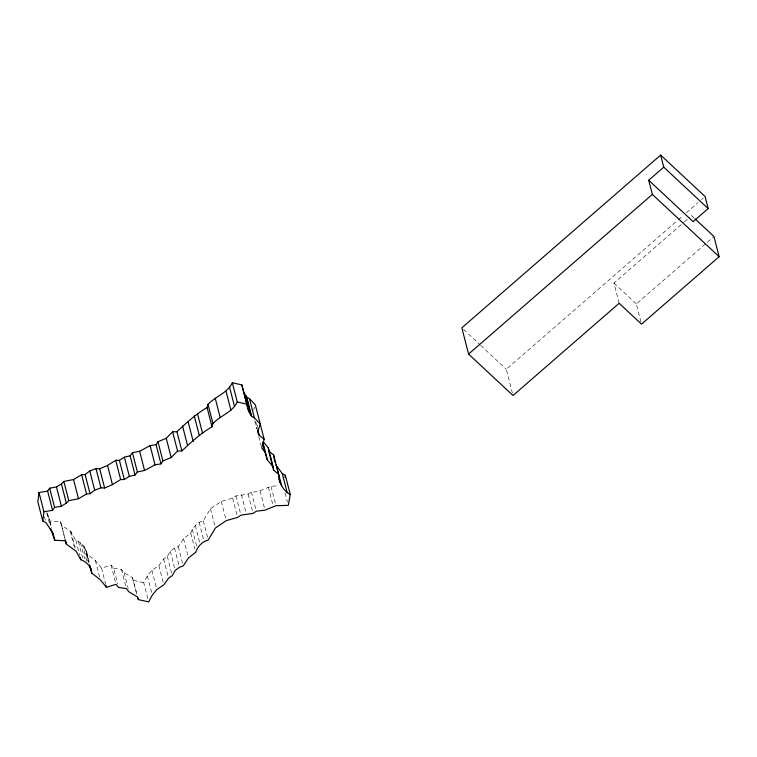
<?xml version="1.0" encoding="UTF-8"?>
<svg xmlns="http://www.w3.org/2000/svg" width="757" height="757" viewBox="0 0 757 757"><rect width="100%" height="100%" fill="white"/><g stroke="black" fill="none" stroke-linecap="round" stroke-linejoin="round"><path stroke-width="0.57" stroke-dasharray="3.79 2.84" d="M256.718 428.689L257.986 424.412M253.699 409.897L254.664 406.84M147.804 598.513L143.735 582.682L147.35 575.859L151.911 570.343L158.894 565.593L163.626 558.959L167.306 556.452L170.259 551.247L174.498 548.03L178.302 546.705L183.525 538.691L190.745 533.127C192.656 527.355 197.303 522.311 203.292 520.778L210.474 508.77L221.318 501.399L232.673 498.201L236.014 495.92L248.116 494.189L251.362 491.984C261.26 492.769 268.811 484.215 278.869 486.278M512.423 393.224L506.272 369.255L677.439 220.533M678.329 219.757L682.786 215.887M686.353 212.783L697.945 202.715M701.512 199.621L703.291 198.069M619.141 303.292L613.955 283.08L683.552 222.605M684.442 221.829L689.797 217.174M640.942 321.905L636.334 303.945L713.965 236.496M46.934 512.754L49.858 521.015L60.503 521.601L61.449 524.97L71.13 531.982L75.889 540.507C81.633 542.409 86.43 547.699 86.762 553.859L95.382 560.549L101.542 568.129L111.08 565.063L113.626 568.185L117.685 584.016M113.626 568.185L121.423 569.378L124.12 572.699L132.437 577.629L136.856 593.923M133.374 580.364L143.735 582.682M694.169 218.035L691.586 215.622L692.362 218.641M613.955 283.08L636.334 303.945M463.549 329.427L479.787 344.558M480.638 345.353L506.272 369.255M285.086 492.958L287.405 502.005M255.724 421.706L257.465 428.49M254.768 420.864L256.793 428.774M258.743 436.609L261.07 445.655M271.044 486.458L275.69 504.541M268.347 487.167L272.993 505.26M260.096 490.952L264.448 507.909M251.362 491.984L256.008 510.067M248.116 494.189L252.762 512.281M241.445 494.728L246.091 512.82M236.014 495.92L240.66 514.012M232.673 498.201L237.026 515.157M221.318 501.399L225.965 519.482M210.474 508.77L214.827 525.737M203.292 520.778L207.938 538.861M199.157 522.339L203.803 540.432M195.287 525.509L199.649 542.466M192.325 529.38L196.678 546.336M190.745 533.127L194.814 548.957M183.525 538.691L188.171 556.783M178.302 546.705L182.664 563.672M174.498 548.03L179.144 566.122M170.259 551.247L174.612 568.204M167.306 556.452L171.669 573.418M163.626 558.959L167.978 575.926M158.894 565.593L163.247 582.549M151.911 570.343L156.273 587.3M147.35 575.859L151.703 592.826M132.437 577.629L136.79 594.595M124.12 572.699L128.188 588.53M121.423 569.378L125.776 586.334M111.08 565.063L115.717 583.155M101.542 568.129L105.611 583.95M95.382 560.549L99.735 577.515M86.553 551.569L89.458 562.877M86.762 553.859L88.796 561.77M85.446 548.929L88.929 562.498M84.282 546.724L88.342 562.555M82.522 544.567L86.875 561.533M80.554 542.92L84.623 558.742M78.454 541.615L83.1 559.707M75.889 540.507L79.665 555.203M71.13 531.982L75.198 547.803M70.108 530.723L74.46 547.68M61.449 524.97L64.932 538.539M60.503 521.601L64.856 538.558M49.858 521.015L51.608 527.799M48.306 515.668L51.495 528.112M46.773 512.905L49.962 525.339M44.445 516.861L45.316 520.248"/><path stroke-width="1.14" d="M290.281 494.529C283.061 490.602 278.708 482.436 278.595 474.289L273.627 470.173L273.249 467.126L267.41 459.953L264.761 451.74L261.648 447.917L264.193 439.344L259.206 435.275L257.673 432.162L260.247 424.024L254.409 417.921L251.551 416.208L248.788 411.685L241.814 384.868L232.333 382.768C227.412 393.12 215.537 396.327 208.033 404.304L207.096 407.55C195.817 414.174 186.402 422.841 176.939 431.698L172.615 431.802L166.266 438.312L157.967 441.7L156.046 444.652L150.113 445.627L139.629 451.257L132.437 452.714L130.119 455.809L124.403 457.171L119.388 460.322L115.726 460.322L107.532 465.423L99.687 468.772L96.007 468.64L89.771 470.958L85.106 474.497L81.614 474.705L73.552 479.541L63.843 481.433L61.412 483.922L56.472 486.959L49.659 488.17L47.625 491.113L39.014 492.523L37.85 501.863L42.789 521.081L45.893 522.51L51.41 530.998L54.797 540.233L65.443 540.82L66.379 544.188L76.069 551.2L80.829 559.726C86.572 561.628 91.37 566.917 91.701 573.077L100.312 579.767L106.482 587.347L116.01 584.281L118.556 587.404L126.353 588.596L129.059 591.917L137.377 596.857L138.313 599.582L148.675 601.91L152.28 595.087L156.85 589.561L163.834 584.811L168.556 578.187L172.246 575.68L175.189 570.466L179.437 567.248L183.241 565.933L188.455 557.909L195.685 552.355C197.596 546.573 202.242 541.529 208.232 539.996L215.414 527.998L226.258 520.617L237.603 517.419L240.953 515.139L253.056 513.407L256.301 511.202L265.026 510.171L275.974 505.676L288.275 505.392L290.281 494.529L285.342 475.311L282.257 473.513L275.841 464.912M42.789 521.081L43.944 511.741L39.014 492.523M284.944 477.478L285.342 475.311M43.944 511.741L52.555 510.332L54.599 507.398L61.402 506.178L66.342 503.14L68.783 500.651L78.482 498.759L86.544 493.924L90.045 493.715L94.701 490.176L100.936 487.858L104.627 487.991L112.471 484.641L120.656 479.541L124.328 479.541L129.333 476.39L135.049 475.036L137.377 471.933L144.568 470.476L155.053 464.855L160.976 463.871L162.906 460.918L171.196 457.531L177.554 451.021L181.879 450.917C191.341 442.06 200.756 433.392 212.026 426.768L212.963 423.523L208.033 404.304M212.963 423.523C220.467 415.546 232.342 412.338 237.272 401.986L232.333 382.768M660.643 155.09L663.747 167.165L648.702 180.232L693.138 221.659L708.173 208.591L705.079 196.517L660.643 155.09L461.846 327.828L468.583 354.077L513.009 395.504L619.141 303.292L641.52 324.157L719.15 256.699L713.965 236.496L695.03 218.839M468.583 354.077L652.345 194.407L648.702 180.232M237.272 401.986L246.744 404.087L248.788 411.685M243.858 392.467L246.621 396.99L249.479 398.702L255.308 404.806L264.193 439.344M263.209 441.634L268.309 447.898L268.697 450.954L273.665 455.071L278.595 474.289M663.747 167.165L708.173 208.591M652.345 194.407L719.15 256.699M282.257 473.513L287.196 492.731M276.731 466.719L281.67 485.937M279.011 478.926L279.882 482.323M268.309 447.898L273.249 467.126M268.697 450.954L273.627 470.173M263.058 442.996L267.41 459.953M262.442 442.694L264.761 451.74M257.758 429.616L259.206 435.275M249.479 398.702L254.409 417.921M246.621 396.99L251.551 416.208M246.195 395.826L251.135 415.054M241.814 384.868L246.744 404.087M229.551 387.092L234.481 406.31M226.002 391.104L230.942 410.322M215.234 398.21L220.173 417.429M207.096 407.55L212.026 426.768M197.596 414.013L202.526 433.231M194.256 415.82L199.186 435.038M188.238 422.132L193.177 441.359M182.551 426.002L187.49 445.22M176.939 431.698L181.879 450.917M172.615 431.802L177.554 451.021M166.266 438.312L171.196 457.531M157.967 441.7L162.906 460.918M156.046 444.652L160.976 463.871M150.113 445.627L155.053 464.855M139.629 451.257L144.568 470.476M132.437 452.714L137.377 471.933M130.119 455.809L135.049 475.036M124.403 457.171L129.333 476.39M119.388 460.322L124.328 479.541M115.726 460.322L120.656 479.541M107.532 465.423L112.471 484.641M137.727 597.32L138.313 599.582M99.687 468.772L104.627 487.991M96.007 468.64L100.936 487.858M89.771 470.958L94.701 490.176M85.106 474.497L90.045 493.715M81.614 474.705L86.544 493.924M105.895 585.085L106.482 587.347M73.552 479.541L78.482 498.759M90.916 568.526L91.493 570.787M89.96 566.293L91.701 573.077M89.515 564.76L90.386 568.147M63.843 481.433L68.783 500.651M61.412 483.922L66.342 503.14M80.251 557.464L80.829 559.726M56.472 486.959L61.402 506.178M65.225 539.665L66.379 544.188M49.659 488.17L54.599 507.398M47.625 491.113L52.555 510.332M53.056 533.448L54.797 540.233M52.365 531.499L53.236 534.896M50.833 528.736L51.41 530.998M273.665 455.071L274.763 461.95"/></g></svg>
